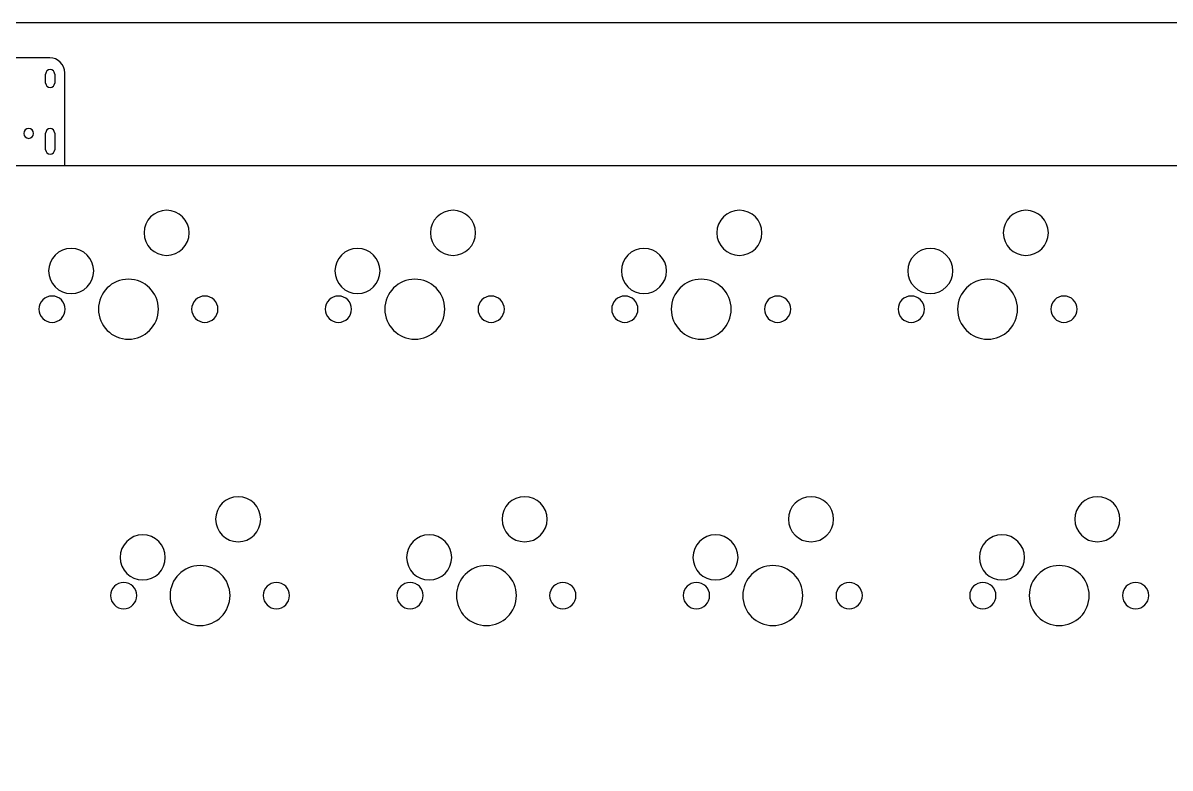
# Model space of a CAD drawing. Header units: millimetres. Extents: x 14 to 281, y 46 to 146.
# Drawn here: x 64.3 to 140.6, y 96.8 to 146.4 of the extents above; entities that cross this region are included whole.
import ezdxf

# ---------------------------------------------------------------- set-up
doc = ezdxf.new("R2010")
doc.units = ezdxf.units.MM
doc.header["$MEASUREMENT"] = 0
doc.layers.add('PCB', color=7, linetype='Continuous')
doc.layers.add('Top', color=7, linetype='Continuous')

# ---------------------------------------------------------------- blocks, each defined once
blk = doc.blocks.new('block 365')
at = {"layer": 'PCB', "color": 7, "lineweight": 25, "true_color": 0xffffff}
blk.add_lwpolyline([(66.117, 144.078), (57.617, 144.078)], dxfattribs=at)
blk = doc.blocks.new('block 367')
at = {"layer": 'PCB', "color": 7, "lineweight": 25, "true_color": 0xffffff}
blk.add_open_spline([(67.117, 143.078), (67.117, 143.63), (66.669, 144.078), (66.117, 144.078)], degree=3, dxfattribs=at)
blk = doc.blocks.new('block 369')
at = {"layer": 'PCB', "color": 7, "lineweight": 25, "true_color": 0xffffff}
blk.add_lwpolyline([(67.117, 136.884), (67.117, 143.078)], dxfattribs=at)
blk = doc.blocks.new('block 371')
at = {"layer": 'PCB', "color": 7, "lineweight": 25, "true_color": 0xffffff}
blk.add_lwpolyline([(271.379, 136.884), (67.117, 136.884)], dxfattribs=at)
blk = doc.blocks.new('block 414')
at = {"layer": 'PCB', "color": 7, "lineweight": 25, "true_color": 0xffffff}
blk.add_open_spline([(118.422, 108.309), (118.422, 108.792), (118.813, 109.184), (119.297, 109.184), (119.78, 109.184), (120.172, 108.792), (120.172, 108.309), (120.172, 107.826), (119.78, 107.434), (119.297, 107.434), (118.813, 107.434), (118.422, 107.826), (118.422, 108.309), (118.422, 108.309), (118.422, 108.309), (118.422, 108.309)], degree=3, knots=[0, 0, 0, 0, 1, 1, 1, 2, 2, 2, 3, 3, 3, 4, 4, 4, 5, 5, 5, 5], dxfattribs=at)
blk = doc.blocks.new('block 418')
at = {"layer": 'PCB', "color": 7, "lineweight": 25, "true_color": 0xffffff}
blk.add_open_spline([(115.257, 113.389), (115.257, 114.218), (115.928, 114.889), (116.757, 114.889), (117.585, 114.889), (118.257, 114.218), (118.257, 113.389), (118.257, 112.561), (117.585, 111.889), (116.757, 111.889), (115.928, 111.889), (115.257, 112.561), (115.257, 113.389), (115.257, 113.389), (115.257, 113.389), (115.257, 113.389)], degree=3, knots=[0, 0, 0, 0, 1, 1, 1, 2, 2, 2, 3, 3, 3, 4, 4, 4, 5, 5, 5, 5], dxfattribs=at)
blk = doc.blocks.new('block 419')
at = {"layer": 'PCB', "color": 7, "lineweight": 25, "true_color": 0xffffff}
blk.add_open_spline([(112.223, 108.309), (112.223, 109.41), (113.115, 110.303), (114.217, 110.303), (115.318, 110.303), (116.211, 109.41), (116.211, 108.309), (116.211, 107.208), (115.318, 106.315), (114.217, 106.315), (113.115, 106.315), (112.223, 107.208), (112.223, 108.309), (112.223, 108.309), (112.223, 108.309), (112.223, 108.309)], degree=3, knots=[0, 0, 0, 0, 1, 1, 1, 2, 2, 2, 3, 3, 3, 4, 4, 4, 5, 5, 5, 5], dxfattribs=at)
blk = doc.blocks.new('block 420')
at = {"layer": 'PCB', "color": 7, "lineweight": 25, "true_color": 0xffffff}
blk.add_open_spline([(127.957, 110.849), (127.957, 111.678), (128.628, 112.349), (129.457, 112.349), (130.285, 112.349), (130.957, 111.678), (130.957, 110.849), (130.957, 110.021), (130.285, 109.349), (129.457, 109.349), (128.628, 109.349), (127.957, 110.021), (127.957, 110.849), (127.957, 110.849), (127.957, 110.849), (127.957, 110.849)], degree=3, knots=[0, 0, 0, 0, 1, 1, 1, 2, 2, 2, 3, 3, 3, 4, 4, 4, 5, 5, 5, 5], dxfattribs=at)
blk = doc.blocks.new('block 421')
at = {"layer": 'PCB', "color": 7, "lineweight": 25, "true_color": 0xffffff}
blk.add_open_spline([(127.312, 108.309), (127.312, 108.792), (127.703, 109.184), (128.187, 109.184), (128.67, 109.184), (129.062, 108.792), (129.062, 108.309), (129.062, 107.826), (128.67, 107.434), (128.187, 107.434), (127.703, 107.434), (127.312, 107.826), (127.312, 108.309), (127.312, 108.309), (127.312, 108.309), (127.312, 108.309)], degree=3, knots=[0, 0, 0, 0, 1, 1, 1, 2, 2, 2, 3, 3, 3, 4, 4, 4, 5, 5, 5, 5], dxfattribs=at)
blk = doc.blocks.new('block 423')
at = {"layer": 'PCB', "color": 7, "lineweight": 25, "true_color": 0xffffff}
blk.add_open_spline([(134.307, 113.389), (134.307, 114.218), (134.978, 114.889), (135.807, 114.889), (136.635, 114.889), (137.307, 114.218), (137.307, 113.389), (137.307, 112.561), (136.635, 111.889), (135.807, 111.889), (134.978, 111.889), (134.307, 112.561), (134.307, 113.389), (134.307, 113.389), (134.307, 113.389), (134.307, 113.389)], degree=3, knots=[0, 0, 0, 0, 1, 1, 1, 2, 2, 2, 3, 3, 3, 4, 4, 4, 5, 5, 5, 5], dxfattribs=at)
blk = doc.blocks.new('block 424')
at = {"layer": 'PCB', "color": 7, "lineweight": 25, "true_color": 0xffffff}
blk.add_open_spline([(131.273, 108.309), (131.273, 109.41), (132.165, 110.303), (133.267, 110.303), (134.368, 110.303), (135.261, 109.41), (135.261, 108.309), (135.261, 107.208), (134.368, 106.315), (133.267, 106.315), (132.165, 106.315), (131.273, 107.208), (131.273, 108.309), (131.273, 108.309), (131.273, 108.309), (131.273, 108.309)], degree=3, knots=[0, 0, 0, 0, 1, 1, 1, 2, 2, 2, 3, 3, 3, 4, 4, 4, 5, 5, 5, 5], dxfattribs=at)
blk = doc.blocks.new('block 444')
at = {"layer": 'PCB', "color": 7, "lineweight": 25, "true_color": 0xffffff}
blk.add_open_spline([(137.472, 108.309), (137.472, 108.792), (137.863, 109.184), (138.347, 109.184), (138.83, 109.184), (139.222, 108.792), (139.222, 108.309), (139.222, 107.826), (138.83, 107.434), (138.347, 107.434), (137.863, 107.434), (137.472, 107.826), (137.472, 108.309), (137.472, 108.309), (137.472, 108.309), (137.472, 108.309)], degree=3, knots=[0, 0, 0, 0, 1, 1, 1, 2, 2, 2, 3, 3, 3, 4, 4, 4, 5, 5, 5, 5], dxfattribs=at)
blk = doc.blocks.new('block 482')
at = {"layer": 'PCB', "color": 7, "lineweight": 25, "true_color": 0xffffff}
blk.add_open_spline([(110.494, 132.439), (110.494, 133.268), (111.166, 133.939), (111.994, 133.939), (112.823, 133.939), (113.494, 133.268), (113.494, 132.439), (113.494, 131.611), (112.823, 130.939), (111.994, 130.939), (111.166, 130.939), (110.494, 131.611), (110.494, 132.439), (110.494, 132.439), (110.494, 132.439), (110.494, 132.439)], degree=3, knots=[0, 0, 0, 0, 1, 1, 1, 2, 2, 2, 3, 3, 3, 4, 4, 4, 5, 5, 5, 5], dxfattribs=at)
blk = doc.blocks.new('block 483')
at = {"layer": 'PCB', "color": 7, "lineweight": 25, "true_color": 0xffffff}
blk.add_open_spline([(113.659, 127.359), (113.659, 127.842), (114.051, 128.234), (114.534, 128.234), (115.017, 128.234), (115.409, 127.842), (115.409, 127.359), (115.409, 126.876), (115.017, 126.484), (114.534, 126.484), (114.051, 126.484), (113.659, 126.876), (113.659, 127.359), (113.659, 127.359), (113.659, 127.359), (113.659, 127.359)], degree=3, knots=[0, 0, 0, 0, 1, 1, 1, 2, 2, 2, 3, 3, 3, 4, 4, 4, 5, 5, 5, 5], dxfattribs=at)
blk = doc.blocks.new('block 484')
at = {"layer": 'PCB', "color": 7, "lineweight": 25, "true_color": 0xffffff}
blk.add_open_spline([(122.549, 127.359), (122.549, 127.842), (122.941, 128.234), (123.424, 128.234), (123.907, 128.234), (124.299, 127.842), (124.299, 127.359), (124.299, 126.876), (123.907, 126.484), (123.424, 126.484), (122.941, 126.484), (122.549, 126.876), (122.549, 127.359), (122.549, 127.359), (122.549, 127.359), (122.549, 127.359)], degree=3, knots=[0, 0, 0, 0, 1, 1, 1, 2, 2, 2, 3, 3, 3, 4, 4, 4, 5, 5, 5, 5], dxfattribs=at)
blk = doc.blocks.new('block 485')
at = {"layer": 'PCB', "color": 7, "lineweight": 25, "true_color": 0xffffff}
blk.add_open_spline([(123.194, 129.899), (123.194, 130.728), (123.866, 131.399), (124.694, 131.399), (125.523, 131.399), (126.194, 130.728), (126.194, 129.899), (126.194, 129.071), (125.523, 128.399), (124.694, 128.399), (123.866, 128.399), (123.194, 129.071), (123.194, 129.899), (123.194, 129.899), (123.194, 129.899), (123.194, 129.899)], degree=3, knots=[0, 0, 0, 0, 1, 1, 1, 2, 2, 2, 3, 3, 3, 4, 4, 4, 5, 5, 5, 5], dxfattribs=at)
blk = doc.blocks.new('block 487')
at = {"layer": 'PCB', "color": 7, "lineweight": 25, "true_color": 0xffffff}
blk.add_open_spline([(132.709, 127.359), (132.709, 127.842), (133.101, 128.234), (133.584, 128.234), (134.067, 128.234), (134.459, 127.842), (134.459, 127.359), (134.459, 126.876), (134.067, 126.484), (133.584, 126.484), (133.101, 126.484), (132.709, 126.876), (132.709, 127.359), (132.709, 127.359), (132.709, 127.359), (132.709, 127.359)], degree=3, knots=[0, 0, 0, 0, 1, 1, 1, 2, 2, 2, 3, 3, 3, 4, 4, 4, 5, 5, 5, 5], dxfattribs=at)
blk = doc.blocks.new('block 489')
at = {"layer": 'PCB', "color": 7, "lineweight": 25, "true_color": 0xffffff}
blk.add_open_spline([(126.51, 127.359), (126.51, 128.46), (127.403, 129.353), (128.504, 129.353), (129.605, 129.353), (130.498, 128.46), (130.498, 127.359), (130.498, 126.258), (129.605, 125.365), (128.504, 125.365), (127.403, 125.365), (126.51, 126.258), (126.51, 127.359), (126.51, 127.359), (126.51, 127.359), (126.51, 127.359)], degree=3, knots=[0, 0, 0, 0, 1, 1, 1, 2, 2, 2, 3, 3, 3, 4, 4, 4, 5, 5, 5, 5], dxfattribs=at)
blk = doc.blocks.new('block 490')
at = {"layer": 'PCB', "color": 7, "lineweight": 25, "true_color": 0xffffff}
blk.add_open_spline([(129.544, 132.439), (129.544, 133.268), (130.216, 133.939), (131.044, 133.939), (131.873, 133.939), (132.544, 133.268), (132.544, 132.439), (132.544, 131.611), (131.873, 130.939), (131.044, 130.939), (130.216, 130.939), (129.544, 131.611), (129.544, 132.439), (129.544, 132.439), (129.544, 132.439), (129.544, 132.439)], degree=3, knots=[0, 0, 0, 0, 1, 1, 1, 2, 2, 2, 3, 3, 3, 4, 4, 4, 5, 5, 5, 5], dxfattribs=at)
blk = doc.blocks.new('block 543')
at = {"layer": 'PCB', "color": 7, "lineweight": 25, "true_color": 0xffffff}
blk.add_open_spline([(99.372, 108.309), (99.372, 108.792), (99.763, 109.184), (100.247, 109.184), (100.73, 109.184), (101.122, 108.792), (101.122, 108.309), (101.122, 107.826), (100.73, 107.434), (100.247, 107.434), (99.763, 107.434), (99.372, 107.826), (99.372, 108.309), (99.372, 108.309), (99.372, 108.309), (99.372, 108.309)], degree=3, knots=[0, 0, 0, 0, 1, 1, 1, 2, 2, 2, 3, 3, 3, 4, 4, 4, 5, 5, 5, 5], dxfattribs=at)
blk = doc.blocks.new('block 544')
at = {"layer": 'PCB', "color": 7, "lineweight": 25, "true_color": 0xffffff}
blk.add_open_spline([(108.262, 108.309), (108.262, 108.792), (108.653, 109.184), (109.137, 109.184), (109.62, 109.184), (110.012, 108.792), (110.012, 108.309), (110.012, 107.826), (109.62, 107.434), (109.137, 107.434), (108.653, 107.434), (108.262, 107.826), (108.262, 108.309), (108.262, 108.309), (108.262, 108.309), (108.262, 108.309)], degree=3, knots=[0, 0, 0, 0, 1, 1, 1, 2, 2, 2, 3, 3, 3, 4, 4, 4, 5, 5, 5, 5], dxfattribs=at)
blk = doc.blocks.new('block 545')
at = {"layer": 'PCB', "color": 7, "lineweight": 25, "true_color": 0xffffff}
blk.add_open_spline([(89.212, 108.309), (89.212, 108.792), (89.603, 109.184), (90.087, 109.184), (90.57, 109.184), (90.962, 108.792), (90.962, 108.309), (90.962, 107.826), (90.57, 107.434), (90.087, 107.434), (89.603, 107.434), (89.212, 107.826), (89.212, 108.309), (89.212, 108.309), (89.212, 108.309), (89.212, 108.309)], degree=3, knots=[0, 0, 0, 0, 1, 1, 1, 2, 2, 2, 3, 3, 3, 4, 4, 4, 5, 5, 5, 5], dxfattribs=at)
blk = doc.blocks.new('block 546')
at = {"layer": 'PCB', "color": 7, "lineweight": 25, "true_color": 0xffffff}
blk.add_open_spline([(80.322, 108.309), (80.322, 108.792), (80.713, 109.184), (81.197, 109.184), (81.68, 109.184), (82.072, 108.792), (82.072, 108.309), (82.072, 107.826), (81.68, 107.434), (81.197, 107.434), (80.713, 107.434), (80.322, 107.826), (80.322, 108.309), (80.322, 108.309), (80.322, 108.309), (80.322, 108.309)], degree=3, knots=[0, 0, 0, 0, 1, 1, 1, 2, 2, 2, 3, 3, 3, 4, 4, 4, 5, 5, 5, 5], dxfattribs=at)
blk = doc.blocks.new('block 548')
at = {"layer": 'PCB', "color": 7, "lineweight": 25, "true_color": 0xffffff}
blk.add_open_spline([(94.609, 127.359), (94.609, 127.842), (95.001, 128.234), (95.484, 128.234), (95.967, 128.234), (96.359, 127.842), (96.359, 127.359), (96.359, 126.876), (95.967, 126.484), (95.484, 126.484), (95.001, 126.484), (94.609, 126.876), (94.609, 127.359), (94.609, 127.359), (94.609, 127.359), (94.609, 127.359)], degree=3, knots=[0, 0, 0, 0, 1, 1, 1, 2, 2, 2, 3, 3, 3, 4, 4, 4, 5, 5, 5, 5], dxfattribs=at)
blk = doc.blocks.new('block 549')
at = {"layer": 'PCB', "color": 7, "lineweight": 25, "true_color": 0xffffff}
blk.add_open_spline([(96.207, 113.389), (96.207, 114.218), (96.878, 114.889), (97.707, 114.889), (98.535, 114.889), (99.207, 114.218), (99.207, 113.389), (99.207, 112.561), (98.535, 111.889), (97.707, 111.889), (96.878, 111.889), (96.207, 112.561), (96.207, 113.389), (96.207, 113.389), (96.207, 113.389), (96.207, 113.389)], degree=3, knots=[0, 0, 0, 0, 1, 1, 1, 2, 2, 2, 3, 3, 3, 4, 4, 4, 5, 5, 5, 5], dxfattribs=at)
blk = doc.blocks.new('block 550')
at = {"layer": 'PCB', "color": 7, "lineweight": 25, "true_color": 0xffffff}
blk.add_open_spline([(104.144, 129.899), (104.144, 130.728), (104.816, 131.399), (105.644, 131.399), (106.473, 131.399), (107.144, 130.728), (107.144, 129.899), (107.144, 129.071), (106.473, 128.399), (105.644, 128.399), (104.816, 128.399), (104.144, 129.071), (104.144, 129.899), (104.144, 129.899), (104.144, 129.899), (104.144, 129.899)], degree=3, knots=[0, 0, 0, 0, 1, 1, 1, 2, 2, 2, 3, 3, 3, 4, 4, 4, 5, 5, 5, 5], dxfattribs=at)
blk = doc.blocks.new('block 551')
at = {"layer": 'PCB', "color": 7, "lineweight": 25, "true_color": 0xffffff}
blk.add_open_spline([(103.499, 127.359), (103.499, 127.842), (103.891, 128.234), (104.374, 128.234), (104.857, 128.234), (105.249, 127.842), (105.249, 127.359), (105.249, 126.876), (104.857, 126.484), (104.374, 126.484), (103.891, 126.484), (103.499, 126.876), (103.499, 127.359), (103.499, 127.359), (103.499, 127.359), (103.499, 127.359)], degree=3, knots=[0, 0, 0, 0, 1, 1, 1, 2, 2, 2, 3, 3, 3, 4, 4, 4, 5, 5, 5, 5], dxfattribs=at)
blk = doc.blocks.new('block 552')
at = {"layer": 'PCB', "color": 7, "lineweight": 25, "true_color": 0xffffff}
blk.add_open_spline([(93.173, 108.309), (93.173, 109.41), (94.065, 110.303), (95.167, 110.303), (96.268, 110.303), (97.161, 109.41), (97.161, 108.309), (97.161, 107.208), (96.268, 106.315), (95.167, 106.315), (94.065, 106.315), (93.173, 107.208), (93.173, 108.309), (93.173, 108.309), (93.173, 108.309), (93.173, 108.309)], degree=3, knots=[0, 0, 0, 0, 1, 1, 1, 2, 2, 2, 3, 3, 3, 4, 4, 4, 5, 5, 5, 5], dxfattribs=at)
blk = doc.blocks.new('block 553')
at = {"layer": 'PCB', "color": 7, "lineweight": 25, "true_color": 0xffffff}
blk.add_open_spline([(107.46, 127.359), (107.46, 128.46), (108.353, 129.353), (109.454, 129.353), (110.555, 129.353), (111.448, 128.46), (111.448, 127.359), (111.448, 126.258), (110.555, 125.365), (109.454, 125.365), (108.353, 125.365), (107.46, 126.258), (107.46, 127.359), (107.46, 127.359), (107.46, 127.359), (107.46, 127.359)], degree=3, knots=[0, 0, 0, 0, 1, 1, 1, 2, 2, 2, 3, 3, 3, 4, 4, 4, 5, 5, 5, 5], dxfattribs=at)
blk = doc.blocks.new('block 554')
at = {"layer": 'PCB', "color": 7, "lineweight": 25, "true_color": 0xffffff}
blk.add_open_spline([(108.907, 110.849), (108.907, 111.678), (109.578, 112.349), (110.407, 112.349), (111.235, 112.349), (111.907, 111.678), (111.907, 110.849), (111.907, 110.021), (111.235, 109.349), (110.407, 109.349), (109.578, 109.349), (108.907, 110.021), (108.907, 110.849), (108.907, 110.849), (108.907, 110.849), (108.907, 110.849)], degree=3, knots=[0, 0, 0, 0, 1, 1, 1, 2, 2, 2, 3, 3, 3, 4, 4, 4, 5, 5, 5, 5], dxfattribs=at)
blk = doc.blocks.new('block 555')
at = {"layer": 'PCB', "color": 7, "lineweight": 25, "true_color": 0xffffff}
blk.add_open_spline([(88.41, 127.359), (88.41, 128.46), (89.303, 129.353), (90.404, 129.353), (91.505, 129.353), (92.398, 128.46), (92.398, 127.359), (92.398, 126.258), (91.505, 125.365), (90.404, 125.365), (89.303, 125.365), (88.41, 126.258), (88.41, 127.359), (88.41, 127.359), (88.41, 127.359), (88.41, 127.359)], degree=3, knots=[0, 0, 0, 0, 1, 1, 1, 2, 2, 2, 3, 3, 3, 4, 4, 4, 5, 5, 5, 5], dxfattribs=at)
blk = doc.blocks.new('block 556')
at = {"layer": 'PCB', "color": 7, "lineweight": 25, "true_color": 0xffffff}
blk.add_open_spline([(89.857, 110.849), (89.857, 111.678), (90.528, 112.349), (91.357, 112.349), (92.185, 112.349), (92.857, 111.678), (92.857, 110.849), (92.857, 110.021), (92.185, 109.349), (91.357, 109.349), (90.528, 109.349), (89.857, 110.021), (89.857, 110.849), (89.857, 110.849), (89.857, 110.849), (89.857, 110.849)], degree=3, knots=[0, 0, 0, 0, 1, 1, 1, 2, 2, 2, 3, 3, 3, 4, 4, 4, 5, 5, 5, 5], dxfattribs=at)
blk = doc.blocks.new('block 557')
at = {"layer": 'PCB', "color": 7, "lineweight": 25, "true_color": 0xffffff}
blk.add_open_spline([(84.449, 127.359), (84.449, 127.842), (84.841, 128.234), (85.324, 128.234), (85.807, 128.234), (86.199, 127.842), (86.199, 127.359), (86.199, 126.876), (85.807, 126.484), (85.324, 126.484), (84.841, 126.484), (84.449, 126.876), (84.449, 127.359), (84.449, 127.359), (84.449, 127.359), (84.449, 127.359)], degree=3, knots=[0, 0, 0, 0, 1, 1, 1, 2, 2, 2, 3, 3, 3, 4, 4, 4, 5, 5, 5, 5], dxfattribs=at)
blk = doc.blocks.new('block 558')
at = {"layer": 'PCB', "color": 7, "lineweight": 25, "true_color": 0xffffff}
blk.add_open_spline([(85.094, 129.899), (85.094, 130.728), (85.766, 131.399), (86.594, 131.399), (87.423, 131.399), (88.094, 130.728), (88.094, 129.899), (88.094, 129.071), (87.423, 128.399), (86.594, 128.399), (85.766, 128.399), (85.094, 129.071), (85.094, 129.899), (85.094, 129.899), (85.094, 129.899), (85.094, 129.899)], degree=3, knots=[0, 0, 0, 0, 1, 1, 1, 2, 2, 2, 3, 3, 3, 4, 4, 4, 5, 5, 5, 5], dxfattribs=at)
blk = doc.blocks.new('block 559')
at = {"layer": 'PCB', "color": 7, "lineweight": 25, "true_color": 0xffffff}
blk.add_open_spline([(91.444, 132.439), (91.444, 133.268), (92.116, 133.939), (92.944, 133.939), (93.773, 133.939), (94.444, 133.268), (94.444, 132.439), (94.444, 131.611), (93.773, 130.939), (92.944, 130.939), (92.116, 130.939), (91.444, 131.611), (91.444, 132.439), (91.444, 132.439), (91.444, 132.439), (91.444, 132.439)], degree=3, knots=[0, 0, 0, 0, 1, 1, 1, 2, 2, 2, 3, 3, 3, 4, 4, 4, 5, 5, 5, 5], dxfattribs=at)
blk = doc.blocks.new('block 563')
at = {"layer": 'PCB', "color": 7, "lineweight": 25, "true_color": 0xffffff}
blk.add_open_spline([(66.449, 142.997), (66.449, 143.162), (66.315, 143.297), (66.149, 143.297), (65.984, 143.297), (65.849, 143.162), (65.849, 142.997)], degree=3, knots=[0, 0, 0, 0, 1, 1, 1, 2, 2, 2, 2], dxfattribs=at)
blk = doc.blocks.new('block 564')
at = {"layer": 'PCB', "color": 7, "lineweight": 25, "true_color": 0xffffff}
blk.add_lwpolyline([(65.849, 142.397), (65.849, 142.997)], dxfattribs=at)
blk = doc.blocks.new('block 565')
at = {"layer": 'PCB', "color": 7, "lineweight": 25, "true_color": 0xffffff}
blk.add_lwpolyline([(66.449, 142.997), (66.449, 142.397)], dxfattribs=at)
blk = doc.blocks.new('block 566')
at = {"layer": 'PCB', "color": 7, "lineweight": 25, "true_color": 0xffffff}
blk.add_open_spline([(65.849, 142.397), (65.849, 142.231), (65.984, 142.097), (66.149, 142.097), (66.315, 142.097), (66.449, 142.231), (66.449, 142.397)], degree=3, knots=[0, 0, 0, 0, 1, 1, 1, 2, 2, 2, 2], dxfattribs=at)
blk = doc.blocks.new('block 567')
at = {"layer": 'PCB', "color": 7, "lineweight": 25, "true_color": 0xffffff}
blk.add_open_spline([(66.449, 139.067), (66.449, 139.232), (66.315, 139.367), (66.149, 139.367), (65.984, 139.367), (65.849, 139.232), (65.849, 139.067)], degree=3, knots=[0, 0, 0, 0, 1, 1, 1, 2, 2, 2, 2], dxfattribs=at)
blk = doc.blocks.new('block 568')
at = {"layer": 'PCB', "color": 7, "lineweight": 25, "true_color": 0xffffff}
blk.add_lwpolyline([(65.849, 137.967), (65.849, 139.067)], dxfattribs=at)
blk = doc.blocks.new('block 569')
at = {"layer": 'PCB', "color": 7, "lineweight": 25, "true_color": 0xffffff}
blk.add_lwpolyline([(66.449, 139.067), (66.449, 137.967)], dxfattribs=at)
blk = doc.blocks.new('block 570')
at = {"layer": 'PCB', "color": 7, "lineweight": 25, "true_color": 0xffffff}
blk.add_open_spline([(65.849, 137.967), (65.849, 137.801), (65.984, 137.667), (66.149, 137.667), (66.315, 137.667), (66.449, 137.801), (66.449, 137.967)], degree=3, knots=[0, 0, 0, 0, 1, 1, 1, 2, 2, 2, 2], dxfattribs=at)
blk = doc.blocks.new('block 571')
at = {"layer": 'PCB', "color": 7, "lineweight": 25, "true_color": 0xffffff}
blk.add_open_spline([(65.399, 127.359), (65.399, 127.842), (65.791, 128.234), (66.274, 128.234), (66.757, 128.234), (67.149, 127.842), (67.149, 127.359), (67.149, 126.876), (66.757, 126.484), (66.274, 126.484), (65.791, 126.484), (65.399, 126.876), (65.399, 127.359), (65.399, 127.359), (65.399, 127.359), (65.399, 127.359)], degree=3, knots=[0, 0, 0, 0, 1, 1, 1, 2, 2, 2, 3, 3, 3, 4, 4, 4, 5, 5, 5, 5], dxfattribs=at)
blk = doc.blocks.new('block 572')
at = {"layer": 'PCB', "color": 7, "lineweight": 25, "true_color": 0xffffff}
blk.add_open_spline([(66.044, 129.899), (66.044, 130.728), (66.716, 131.399), (67.544, 131.399), (68.373, 131.399), (69.044, 130.728), (69.044, 129.899), (69.044, 129.071), (68.373, 128.399), (67.544, 128.399), (66.716, 128.399), (66.044, 129.071), (66.044, 129.899), (66.044, 129.899), (66.044, 129.899), (66.044, 129.899)], degree=3, knots=[0, 0, 0, 0, 1, 1, 1, 2, 2, 2, 3, 3, 3, 4, 4, 4, 5, 5, 5, 5], dxfattribs=at)
blk = doc.blocks.new('block 573')
at = {"layer": 'PCB', "color": 7, "lineweight": 25, "true_color": 0xffffff}
blk.add_open_spline([(75.559, 127.359), (75.559, 127.842), (75.951, 128.234), (76.434, 128.234), (76.917, 128.234), (77.309, 127.842), (77.309, 127.359), (77.309, 126.876), (76.917, 126.484), (76.434, 126.484), (75.951, 126.484), (75.559, 126.876), (75.559, 127.359), (75.559, 127.359), (75.559, 127.359), (75.559, 127.359)], degree=3, knots=[0, 0, 0, 0, 1, 1, 1, 2, 2, 2, 3, 3, 3, 4, 4, 4, 5, 5, 5, 5], dxfattribs=at)
blk = doc.blocks.new('block 574')
at = {"layer": 'PCB', "color": 7, "lineweight": 25, "true_color": 0xffffff}
blk.add_open_spline([(69.36, 127.359), (69.36, 128.46), (70.253, 129.353), (71.354, 129.353), (72.455, 129.353), (73.348, 128.46), (73.348, 127.359), (73.348, 126.258), (72.455, 125.365), (71.354, 125.365), (70.253, 125.365), (69.36, 126.258), (69.36, 127.359), (69.36, 127.359), (69.36, 127.359), (69.36, 127.359)], degree=3, knots=[0, 0, 0, 0, 1, 1, 1, 2, 2, 2, 3, 3, 3, 4, 4, 4, 5, 5, 5, 5], dxfattribs=at)
blk = doc.blocks.new('block 575')
at = {"layer": 'PCB', "color": 7, "lineweight": 25, "true_color": 0xffffff}
blk.add_open_spline([(72.394, 132.439), (72.394, 133.268), (73.066, 133.939), (73.894, 133.939), (74.723, 133.939), (75.394, 133.268), (75.394, 132.439), (75.394, 131.611), (74.723, 130.939), (73.894, 130.939), (73.066, 130.939), (72.394, 131.611), (72.394, 132.439), (72.394, 132.439), (72.394, 132.439), (72.394, 132.439)], degree=3, knots=[0, 0, 0, 0, 1, 1, 1, 2, 2, 2, 3, 3, 3, 4, 4, 4, 5, 5, 5, 5], dxfattribs=at)
blk = doc.blocks.new('block 576')
at = {"layer": 'PCB', "color": 7, "lineweight": 25, "true_color": 0xffffff}
blk.add_open_spline([(74.123, 108.309), (74.123, 109.41), (75.015, 110.303), (76.117, 110.303), (77.218, 110.303), (78.111, 109.41), (78.111, 108.309), (78.111, 107.208), (77.218, 106.315), (76.117, 106.315), (75.015, 106.315), (74.123, 107.208), (74.123, 108.309), (74.123, 108.309), (74.123, 108.309), (74.123, 108.309)], degree=3, knots=[0, 0, 0, 0, 1, 1, 1, 2, 2, 2, 3, 3, 3, 4, 4, 4, 5, 5, 5, 5], dxfattribs=at)
blk = doc.blocks.new('block 577')
at = {"layer": 'PCB', "color": 7, "lineweight": 25, "true_color": 0xffffff}
blk.add_open_spline([(77.157, 113.389), (77.157, 114.218), (77.828, 114.889), (78.657, 114.889), (79.485, 114.889), (80.157, 114.218), (80.157, 113.389), (80.157, 112.561), (79.485, 111.889), (78.657, 111.889), (77.828, 111.889), (77.157, 112.561), (77.157, 113.389), (77.157, 113.389), (77.157, 113.389), (77.157, 113.389)], degree=3, knots=[0, 0, 0, 0, 1, 1, 1, 2, 2, 2, 3, 3, 3, 4, 4, 4, 5, 5, 5, 5], dxfattribs=at)
blk = doc.blocks.new('block 578')
at = {"layer": 'PCB', "color": 7, "lineweight": 25, "true_color": 0xffffff}
blk.add_open_spline([(70.162, 108.309), (70.162, 108.792), (70.553, 109.184), (71.037, 109.184), (71.52, 109.184), (71.912, 108.792), (71.912, 108.309), (71.912, 107.826), (71.52, 107.434), (71.037, 107.434), (70.553, 107.434), (70.162, 107.826), (70.162, 108.309), (70.162, 108.309), (70.162, 108.309), (70.162, 108.309)], degree=3, knots=[0, 0, 0, 0, 1, 1, 1, 2, 2, 2, 3, 3, 3, 4, 4, 4, 5, 5, 5, 5], dxfattribs=at)
blk = doc.blocks.new('block 579')
at = {"layer": 'PCB', "color": 7, "lineweight": 25, "true_color": 0xffffff}
blk.add_open_spline([(70.807, 110.849), (70.807, 111.678), (71.478, 112.349), (72.307, 112.349), (73.135, 112.349), (73.807, 111.678), (73.807, 110.849), (73.807, 110.021), (73.135, 109.349), (72.307, 109.349), (71.478, 109.349), (70.807, 110.021), (70.807, 110.849), (70.807, 110.849), (70.807, 110.849), (70.807, 110.849)], degree=3, knots=[0, 0, 0, 0, 1, 1, 1, 2, 2, 2, 3, 3, 3, 4, 4, 4, 5, 5, 5, 5], dxfattribs=at)
blk = doc.blocks.new('block 580')
at = {"layer": 'PCB', "color": 7, "lineweight": 25, "true_color": 0xffffff}
blk.add_open_spline([(64.394, 139.047), (64.394, 139.226), (64.54, 139.372), (64.719, 139.372), (64.899, 139.372), (65.044, 139.226), (65.044, 139.047), (65.044, 138.867), (64.899, 138.722), (64.719, 138.722), (64.54, 138.722), (64.394, 138.867), (64.394, 139.047), (64.394, 139.047), (64.394, 139.047), (64.394, 139.047)], degree=3, knots=[0, 0, 0, 0, 1, 1, 1, 2, 2, 2, 3, 3, 3, 4, 4, 4, 5, 5, 5, 5], dxfattribs=at)
blk = doc.blocks.new('block 353')
at = {"layer": 'PCB'}
for name in ['block 365', 'block 367', 'block 563', 'block 564', 'block 565', 'block 369', 'block 566', 'block 580', 'block 567', 'block 568', 'block 569', 'block 570', 'block 371', 'block 575', 'block 559', 'block 482', 'block 490', 'block 572', 'block 558', 'block 550', 'block 485', 'block 574', 'block 555', 'block 553', 'block 489', 'block 571', 'block 573', 'block 557', 'block 548', 'block 551', 'block 483', 'block 484', 'block 487', 'block 577', 'block 549', 'block 418', 'block 423', 'block 579', 'block 556', 'block 554', 'block 420', 'block 576', 'block 552', 'block 419', 'block 424', 'block 578', 'block 546', 'block 545', 'block 543', 'block 544', 'block 414', 'block 421', 'block 444']:
    blk.add_blockref(name, (0, 0), dxfattribs=at)

msp = doc.modelspace()

# ---------------------------------------------------------------- linework, layer by layer
at = {"layer": 'Top', "color": 7, "lineweight": 25, "true_color": 0xffffff}
for points, knots in [([(19.224, 146.397), (19.224, 146.397), (275.902, 146.397), (275.902, 146.397), (278.663, 146.397), (280.902, 144.158), (280.902, 141.397), (280.902, 141.397), (280.902, 51.434), (280.902, 51.434), (280.902, 48.673), (278.663, 46.434), (275.902, 46.434), (275.902, 46.434), (19.224, 46.434), (19.224, 46.434), (16.463, 46.434), (14.224, 48.673), (14.224, 51.434), (14.224, 51.434), (14.224, 141.397), (14.224, 141.397), (14.224, 144.158), (16.463, 146.397), (19.224, 146.397)], [0, 0, 0, 0, 1, 1, 1, 2, 2, 2, 3, 3, 3, 4, 4, 4, 5, 5, 5, 6, 6, 6, 7, 7, 7, 8, 8, 8, 8]), ([(42.774, 61.697), (42.774, 61.697), (42.774, 78.747), (42.774, 78.747), (42.774, 79.299), (42.327, 79.747), (41.774, 79.747), (41.774, 79.747), (24.724, 79.747), (24.724, 79.747), (24.172, 79.747), (23.724, 80.195), (23.724, 80.747), (23.724, 80.747), (23.724, 135.897), (23.724, 135.897), (23.724, 136.449), (24.172, 136.897), (24.724, 136.897), (24.724, 136.897), (251.324, 136.897), (251.324, 136.897), (251.877, 136.897), (252.324, 136.449), (252.324, 135.897), (252.324, 135.897), (252.324, 99.797), (252.324, 99.797), (252.324, 99.245), (251.877, 98.797), (251.324, 98.797), (251.324, 98.797), (229.512, 98.797), (229.512, 98.797), (228.96, 98.797), (228.512, 98.349), (228.512, 97.797), (228.512, 97.797), (228.512, 80.747), (228.512, 80.747), (228.512, 80.195), (228.064, 79.747), (227.512, 79.747), (227.512, 79.747), (210.462, 79.747), (210.462, 79.747), (209.91, 79.747), (209.462, 79.299), (209.462, 78.747), (209.462, 78.747), (209.462, 61.697), (209.462, 61.697), (209.462, 61.145), (209.014, 60.697), (208.462, 60.697), (208.462, 60.697), (43.774, 60.697), (43.774, 60.697), (43.222, 60.697), (42.774, 61.145), (42.774, 61.697)], [0, 0, 0, 0, 1, 1, 1, 2, 2, 2, 3, 3, 3, 4, 4, 4, 5, 5, 5, 6, 6, 6, 7, 7, 7, 8, 8, 8, 9, 9, 9, 10, 10, 10, 11, 11, 11, 12, 12, 12, 13, 13, 13, 14, 14, 14, 15, 15, 15, 16, 16, 16, 17, 17, 17, 18, 18, 18, 19, 19, 19, 20, 20, 20, 20])]:
    msp.add_open_spline(points, degree=3, knots=knots, dxfattribs=at)

# ---------------------------------------------------------------- block references
at = {"layer": 'PCB'}
msp.add_blockref('block 353', (0, 0), dxfattribs=at)

doc.saveas('drawing.dxf')
